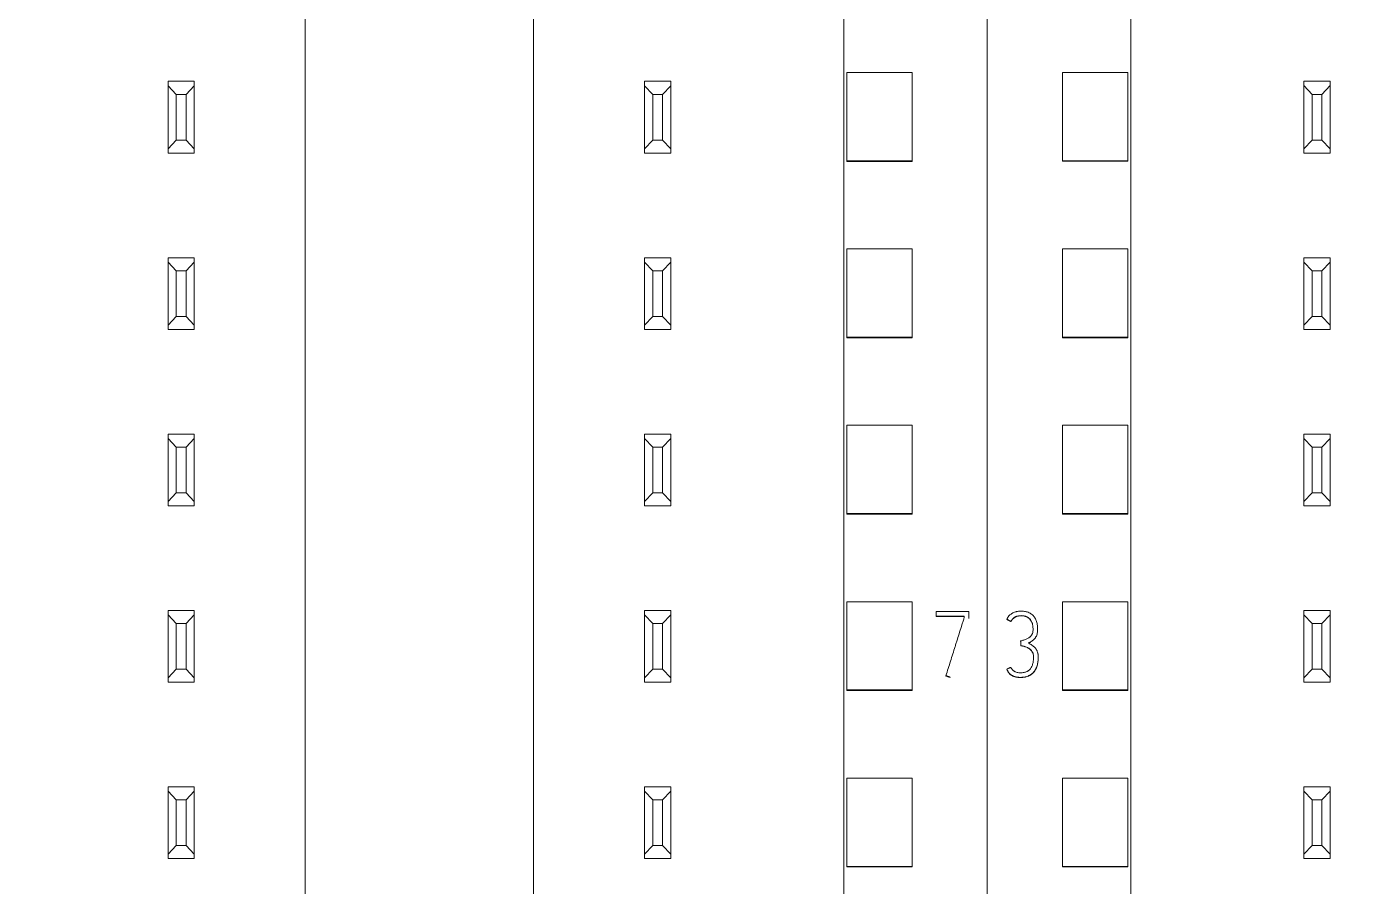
# Model space of a CAD drawing. Header units: millimetres. Extents: x 42151 to 59780, y 37376 to 44547.
# Drawn here: x 48314.39 to 48355.16, y 43228.8 to 43255.12 of the extents above; entities that cross this region are included whole.
import ezdxf

# ---------------------------------------------------------------- set-up
doc = ezdxf.new("R2010")
doc.units = ezdxf.units.MM
doc.set_wipeout_variables(frame=1)
doc.layers.add('000-PI-Oprema', color=30, linetype='Continuous', lineweight=5)
doc.layers.add('SI-ORMAR-Oprema', color=30, linetype='Continuous', lineweight=5)
doc.layers.add('004-PI-DIN Šina', color=3, linetype='Continuous')

# ---------------------------------------------------------------- blocks, each defined once
blk = doc.blocks.new('*U117')
at = {"layer": '004-PI-DIN Šina'}
for p, q in [((284.219, 0), (-146.3, 0)), ((284.21, -0.3), (-146.298, -0.3)), ((284.219, -0.6), (-146.3, -0.6))]:
    blk.add_line(p, q, dxfattribs=at)
blk = doc.blocks.new('6ES7531-7KF00-0AB0')
blk.add_wipeout([(-17.038, 69.029), (17.762, 69.029), (17.762, -77.96), (-17.038, -77.971)]).dxf.layer = 'SI-ORMAR-Oprema'
at = {"layer": 'SI-ORMAR-Oprema', "linetype": 'Continuous'}
for p, q in [((17.762, 56.709), (17.762, -56.709)), ((13.362, -54.387), (13.362, 54.429)), ((-3.138, -51.671), (-3.138, 49.229)), ((3.862, 49.229), (3.862, -51.671)), ((13.462, 1.797), (13.462, 4.499)), ((13.462, 4.499), (15.462, 4.499)), ((15.462, 1.797), (15.462, 4.499)), ((-7.338, 4.229), (-6.538, 4.229)), ((-7.338, 4.095), (-7.338, 4.229)), ((-7.088, 3.829), (-7.338, 4.095)), ((-7.338, 2.162), (-7.338, 4.095)), ((-6.538, 4.095), (-6.788, 3.829)), ((-6.538, 4.229), (-6.538, 4.095)), ((-6.538, 4.095), (-6.538, 2.162)), ((7.262, 4.229), (8.062, 4.229)), ((7.262, 4.095), (7.262, 4.229)), ((7.262, 2.162), (7.262, 4.095)), ((7.512, 3.829), (7.262, 4.095)), ((8.062, 4.095), (7.812, 3.829)), ((8.062, 4.229), (8.062, 4.095)), ((8.062, 4.095), (8.062, 2.162)), ((-6.788, 3.829), (-7.088, 3.829)), ((-7.088, 3.829), (-7.088, 2.429)), ((-6.788, 2.429), (-6.788, 3.829)), ((7.812, 3.829), (7.512, 3.829)), ((7.512, 3.829), (7.512, 2.429)), ((7.812, 2.429), (7.812, 3.829)), ((-7.338, 2.162), (-7.088, 2.429)), ((-7.338, 2.029), (-7.338, 2.162)), ((-7.088, 2.429), (-6.788, 2.429)), ((-6.788, 2.429), (-6.538, 2.162)), ((-6.538, 2.162), (-6.538, 2.029)), ((7.262, 2.162), (7.512, 2.429)), ((7.262, 2.029), (7.262, 2.162)), ((7.512, 2.429), (7.812, 2.429)), ((7.812, 2.429), (8.062, 2.162)), ((8.062, 2.162), (8.062, 2.029)), ((-6.538, 2.029), (-7.338, 2.029)), ((8.062, 2.029), (7.262, 2.029)), ((13.462, 1.778), (13.462, 1.797)), ((13.462, 1.797), (15.462, 1.797)), ((13.462, 1.778), (15.462, 1.778)), ((15.462, 1.778), (15.462, 1.797)), ((-7.338, -1.171), (-6.538, -1.171)), ((-7.338, -1.305), (-7.338, -1.171)), ((-6.538, -1.171), (-6.538, -1.305)), ((7.262, -1.171), (8.062, -1.171)), ((7.262, -1.305), (7.262, -1.171)), ((8.062, -1.171), (8.062, -1.305)), ((13.462, -3.604), (13.462, -0.902)), ((13.462, -0.902), (15.462, -0.902)), ((15.462, -3.604), (15.462, -0.902)), ((-7.088, -1.571), (-7.338, -1.305)), ((-7.338, -3.238), (-7.338, -1.305)), ((-6.788, -1.571), (-7.088, -1.571)), ((-7.088, -1.571), (-7.088, -2.971)), ((-6.538, -1.305), (-6.788, -1.571)), ((-6.788, -2.971), (-6.788, -1.571)), ((-6.538, -1.305), (-6.538, -3.238)), ((7.512, -1.571), (7.262, -1.305)), ((7.262, -3.238), (7.262, -1.305)), ((7.812, -1.571), (7.512, -1.571)), ((7.512, -1.571), (7.512, -2.971)), ((8.062, -1.305), (7.812, -1.571)), ((7.812, -2.971), (7.812, -1.571)), ((8.062, -1.305), (8.062, -3.238)), ((-7.338, -3.238), (-7.088, -2.971)), ((-7.338, -3.371), (-7.338, -3.238)), ((-7.088, -2.971), (-6.788, -2.971)), ((-6.788, -2.971), (-6.538, -3.238)), ((-6.538, -3.238), (-6.538, -3.371)), ((7.262, -3.238), (7.512, -2.971)), ((7.262, -3.371), (7.262, -3.238)), ((7.512, -2.971), (7.812, -2.971)), ((7.812, -2.971), (8.062, -3.238)), ((8.062, -3.238), (8.062, -3.371)), ((-6.538, -3.371), (-7.338, -3.371)), ((8.062, -3.371), (7.262, -3.371)), ((13.462, -3.622), (13.462, -3.604)), ((13.462, -3.604), (15.462, -3.604)), ((13.462, -3.622), (15.462, -3.622)), ((15.462, -3.622), (15.462, -3.604)), ((13.462, -9.006), (13.462, -6.304)), ((13.462, -6.304), (15.462, -6.304)), ((15.462, -9.006), (15.462, -6.304)), ((-7.338, -6.571), (-6.538, -6.571)), ((-7.338, -6.705), (-7.338, -6.571)), ((-7.338, -8.638), (-7.338, -6.705)), ((-7.088, -6.971), (-7.338, -6.705)), ((-6.538, -6.705), (-6.788, -6.971)), ((-6.538, -6.571), (-6.538, -6.705)), ((-6.538, -6.705), (-6.538, -8.638)), ((7.262, -6.571), (8.062, -6.571)), ((7.262, -6.705), (7.262, -6.571)), ((7.262, -8.638), (7.262, -6.705)), ((7.512, -6.971), (7.262, -6.705)), ((8.062, -6.705), (7.812, -6.971)), ((8.062, -6.571), (8.062, -6.705)), ((8.062, -6.705), (8.062, -8.638)), ((-7.088, -6.971), (-7.088, -8.371)), ((-6.788, -6.971), (-7.088, -6.971)), ((-6.788, -8.371), (-6.788, -6.971)), ((7.512, -6.971), (7.512, -8.371)), ((7.812, -6.971), (7.512, -6.971)), ((7.812, -8.371), (7.812, -6.971)), ((-7.338, -8.638), (-7.088, -8.371)), ((-7.088, -8.371), (-6.788, -8.371)), ((-6.788, -8.371), (-6.538, -8.638)), ((7.262, -8.638), (7.512, -8.371)), ((7.512, -8.371), (7.812, -8.371)), ((7.812, -8.371), (8.062, -8.638)), ((-7.338, -8.771), (-7.338, -8.638)), ((-6.538, -8.771), (-7.338, -8.771)), ((-6.538, -8.638), (-6.538, -8.771)), ((7.262, -8.771), (7.262, -8.638)), ((8.062, -8.771), (7.262, -8.771)), ((8.062, -8.638), (8.062, -8.771)), ((13.462, -9.022), (13.462, -9.006)), ((13.462, -9.006), (15.462, -9.006)), ((13.462, -9.022), (15.462, -9.022)), ((15.462, -9.022), (15.462, -9.006)), ((13.462, -14.407), (13.462, -11.706)), ((13.462, -11.706), (15.462, -11.706)), ((15.462, -14.407), (15.462, -11.706)), ((-7.338, -11.971), (-6.538, -11.971)), ((-7.338, -12.105), (-7.338, -11.971)), ((-7.338, -14.038), (-7.338, -12.105)), ((-7.088, -12.371), (-7.338, -12.105)), ((-6.538, -12.105), (-6.788, -12.371)), ((-6.538, -11.971), (-6.538, -12.105)), ((-6.538, -12.105), (-6.538, -14.038)), ((7.262, -11.971), (8.062, -11.971)), ((7.262, -12.105), (7.262, -11.971)), ((7.512, -12.371), (7.262, -12.105)), ((7.262, -14.038), (7.262, -12.105)), ((8.062, -12.105), (7.812, -12.371)), ((8.062, -11.971), (8.062, -12.105)), ((8.062, -12.105), (8.062, -14.038)), ((16.197, -12.15), (16.197, -12.008)), ((16.197, -12.008), (17.196, -12.008)), ((16.197, -12.15), (16.197, -12.156)), ((17.057, -12.15), (16.197, -12.15)), ((16.197, -12.156), (17.057, -12.156)), ((17.057, -12.188), (17.057, -12.15)), ((17.196, -12.008), (17.196, -12.211)), ((17.196, -12.211), (17.196, -12.217)), ((-7.088, -12.371), (-7.088, -13.771)), ((-6.788, -12.371), (-7.088, -12.371)), ((-6.788, -13.771), (-6.788, -12.371)), ((7.812, -12.371), (7.512, -12.371)), ((7.512, -12.371), (7.512, -13.771)), ((7.812, -13.771), (7.812, -12.371)), ((-7.338, -14.038), (-7.088, -13.771)), ((-7.088, -13.771), (-6.788, -13.771)), ((-6.788, -13.771), (-6.538, -14.038)), ((7.262, -14.038), (7.512, -13.771)), ((7.512, -13.771), (7.812, -13.771)), ((7.812, -13.771), (8.062, -14.038)), ((-7.338, -14.171), (-7.338, -14.038)), ((-6.538, -14.171), (-7.338, -14.171)), ((-6.538, -14.038), (-6.538, -14.171)), ((7.262, -14.171), (7.262, -14.038)), ((8.062, -14.171), (7.262, -14.171)), ((8.062, -14.038), (8.062, -14.171)), ((16.494, -13.973), (16.494, -13.979)), ((16.627, -14.017), (16.627, -14.023)), ((13.462, -14.422), (13.462, -14.407)), ((13.462, -14.407), (15.462, -14.407)), ((13.462, -14.422), (15.462, -14.422)), ((15.462, -14.422), (15.462, -14.407)), ((13.462, -19.809), (13.462, -17.107)), ((13.462, -17.107), (15.462, -17.107)), ((15.462, -19.809), (15.462, -17.107)), ((-7.338, -17.371), (-6.538, -17.371)), ((-7.338, -17.505), (-7.338, -17.371)), ((-7.338, -19.438), (-7.338, -17.505)), ((-7.088, -17.771), (-7.338, -17.505)), ((-6.538, -17.505), (-6.788, -17.771)), ((-6.538, -17.371), (-6.538, -17.505)), ((-6.538, -17.505), (-6.538, -19.438)), ((7.262, -17.371), (8.062, -17.371)), ((7.262, -17.505), (7.262, -17.371)), ((7.512, -17.771), (7.262, -17.505)), ((7.262, -19.438), (7.262, -17.505)), ((8.062, -17.505), (7.812, -17.771)), ((8.062, -17.371), (8.062, -17.505)), ((8.062, -17.505), (8.062, -19.438)), ((-7.088, -17.771), (-7.088, -19.171)), ((-6.788, -17.771), (-7.088, -17.771)), ((-6.788, -19.171), (-6.788, -17.771)), ((7.812, -17.771), (7.512, -17.771)), ((7.512, -17.771), (7.512, -19.171)), ((7.812, -19.171), (7.812, -17.771)), ((-7.338, -19.438), (-7.088, -19.171)), ((-7.338, -19.571), (-7.338, -19.438)), ((-7.088, -19.171), (-6.788, -19.171)), ((-6.788, -19.171), (-6.538, -19.438)), ((-6.538, -19.438), (-6.538, -19.571)), ((7.262, -19.438), (7.512, -19.171)), ((7.262, -19.571), (7.262, -19.438)), ((7.512, -19.171), (7.812, -19.171)), ((7.812, -19.171), (8.062, -19.438)), ((8.062, -19.438), (8.062, -19.571)), ((-6.538, -19.571), (-7.338, -19.571)), ((8.062, -19.571), (7.262, -19.571)), ((13.462, -19.822), (13.462, -19.809)), ((13.462, -19.809), (15.462, -19.809)), ((13.462, -19.822), (15.462, -19.822)), ((15.462, -19.822), (15.462, -19.809))]:
    blk.add_line(p, q, dxfattribs=at)
blk.add_open_spline([(16.494, -13.973), (16.541, -13.824), (16.588, -13.675), (16.658, -13.452), (16.681, -13.378), (16.727, -13.229), (16.751, -13.154), (16.786, -13.043), (16.798, -13.006), (16.821, -12.931), (16.833, -12.894), (16.868, -12.783), (16.891, -12.708), (16.938, -12.56), (16.961, -12.485), (16.997, -12.374), (17.008, -12.337), (17.026, -12.281), (17.032, -12.262), (17.041, -12.235), (17.044, -12.225), (17.05, -12.207), (17.054, -12.198), (17.057, -12.188)], degree=3, knots=[0, 0, 0, 0, 0.25, 0.25, 0.375, 0.375, 0.5, 0.5, 0.5625, 0.5625, 0.625, 0.625, 0.75, 0.75, 0.875, 0.875, 0.9375, 0.9375, 0.96875, 0.96875, 0.984375, 0.984375, 1, 1, 1, 1], dxfattribs=at)
for points, weights in [([(16.627, -14.017), (16.561, -13.995), (16.494, -13.973)], [0.499999642085, 0.500000357915, 0.499999642085]), ([(16.494, -13.979), (16.561, -14.001), (16.627, -14.023)], [0.500000441355, 0.499999558645, 0.500000441355])]:
    blk.add_rational_spline(points, weights, degree=2, dxfattribs=at)
blk = doc.blocks.new('6ES7532-5HD00-0AB0')
at = {"layer": '000-PI-Oprema'}
for p, q in [((0, 9.033), (0, -9.033)), ((-11.6, 8.541), (-11.6, -6.402)), ((-7.135, -6.402), (-11.6, -6.402)), ((-7.135, -6.402), (-7.135, -11.238)), ((-5.265, -6.402), (-5.265, -11.238)), ((0, -6.402), (-5.265, -6.402)), ((-11.6, -9.221), (-11.6, -11.014)), ((-7.135, -9.221), (-11.6, -9.221)), ((0, -9.221), (-5.265, -9.221)), ((0, -9.033), (0, -14.823)), ((-10.127, -11.014), (-10.127, -9.645)), ((-10.127, -9.645), (-7.135, -9.645)), ((-5.265, -9.645), (0, -9.645)), ((-10.127, -10.067), (-7.135, -10.067)), ((-10.127, -10.067), (-7.135, -10.067)), ((-5.265, -10.067), (-2.649, -10.067)), ((-5.265, -10.067), (0, -10.067)), ((-2.649, -10.605), (-2.649, -10.067)), ((-2.649, -10.067), (0, -10.067)), ((-2.649, -12.953), (-2.649, -10.605)), ((-2.649, -10.605), (0, -10.605)), ((-11.6, -11.014), (-11.6, -48.367)), ((-10.127, -11.014), (-11.6, -11.014)), ((-7.135, -11.238), (-7.135, -11.915)), ((-7.135, -11.238), (-5.265, -11.238)), ((-5.265, -11.238), (-5.265, -11.915)), ((-7.135, -11.915), (-5.265, -11.915)), ((-7.135, -12.067), (-5.265, -12.067)), ((-2.649, -12.953), (0, -12.953)), ((-9.15, -13.942), (-9.15, -15.142)), ((-3.3, -13.942), (-9.15, -13.942)), ((-3.3, -15.142), (-3.3, -13.942)), ((0, -14.823), (0, -48.393)), ((-9.15, -15.142), (-3.3, -15.142)), ((-9.15, -15.142), (-9.15, -15.142)), ((-9.15, -15.142), (-8.4, -15.142)), ((-8.4, -15.142), (-8.4, -45.092)), ((-8.4, -15.142), (-8.4, -15.142)), ((-4.05, -15.142), (-8.4, -15.142)), ((-4.05, -45.092), (-4.05, -15.142)), ((-4.05, -15.142), (-4.05, -15.142)), ((-4.05, -15.142), (-3.3, -15.142)), ((-3.3, -15.142), (-3.3, -15.142)), ((-7.475, -15.979), (-7.475, -15.979)), ((-7.475, -15.979), (-6.775, -15.979)), ((-7.475, -16.954), (-7.475, -15.979)), ((-7.475, -15.979), (-6.775, -15.979)), ((-6.775, -15.979), (-6.775, -15.979)), ((-6.775, -15.979), (-6.775, -16.954)), ((-5.675, -15.979), (-5.675, -15.979)), ((-5.675, -15.979), (-4.975, -15.979)), ((-5.675, -16.954), (-5.675, -15.979)), ((-5.675, -15.979), (-4.975, -15.979)), ((-4.975, -15.979), (-4.975, -15.979)), ((-4.975, -15.979), (-4.975, -16.954)), ((-6.775, -16.954), (-7.475, -16.954)), ((-4.975, -16.954), (-5.675, -16.954)), ((-7.475, -17.479), (-7.475, -17.479)), ((-7.475, -17.479), (-6.775, -17.479)), ((-7.475, -18.454), (-7.475, -17.479)), ((-7.475, -17.479), (-6.775, -17.479)), ((-6.775, -17.479), (-6.775, -17.479)), ((-6.775, -17.479), (-6.775, -18.454)), ((-5.675, -17.479), (-5.675, -17.479)), ((-5.675, -17.479), (-4.975, -17.479)), ((-5.675, -18.454), (-5.675, -17.479)), ((-5.675, -17.479), (-4.975, -17.479)), ((-4.975, -17.479), (-4.975, -17.479)), ((-4.975, -17.479), (-4.975, -18.454)), ((-6.775, -18.454), (-7.475, -18.454)), ((-4.975, -18.454), (-5.675, -18.454)), ((-7.475, -18.979), (-7.475, -18.979)), ((-7.475, -18.979), (-6.775, -18.979)), ((-7.475, -19.954), (-7.475, -18.979)), ((-7.475, -18.979), (-6.775, -18.979)), ((-6.775, -18.979), (-6.775, -18.979)), ((-6.775, -18.979), (-6.775, -19.954)), ((-5.675, -18.979), (-5.675, -18.979)), ((-5.675, -18.979), (-4.975, -18.979)), ((-5.675, -19.954), (-5.675, -18.979)), ((-5.675, -18.979), (-4.975, -18.979)), ((-4.975, -18.979), (-4.975, -18.979)), ((-4.975, -18.979), (-4.975, -19.954)), ((-6.775, -19.954), (-7.475, -19.954)), ((-4.975, -19.954), (-5.675, -19.954)), ((-7.475, -20.479), (-7.475, -20.479)), ((-7.475, -20.479), (-6.775, -20.479)), ((-7.475, -21.454), (-7.475, -20.479)), ((-7.475, -20.479), (-6.775, -20.479)), ((-6.775, -20.479), (-6.775, -20.479)), ((-6.775, -20.479), (-6.775, -21.454)), ((-5.675, -20.479), (-5.675, -20.479)), ((-5.675, -20.479), (-4.975, -20.479)), ((-5.675, -21.454), (-5.675, -20.479)), ((-5.675, -20.479), (-4.975, -20.479)), ((-4.975, -20.479), (-4.975, -20.479)), ((-4.975, -20.479), (-4.975, -21.454)), ((-6.775, -21.454), (-7.475, -21.454)), ((-4.975, -21.454), (-5.675, -21.454)), ((-7.475, -21.979), (-7.475, -21.979)), ((-7.475, -21.979), (-6.775, -21.979)), ((-7.475, -22.954), (-7.475, -21.979)), ((-7.475, -21.979), (-6.775, -21.979)), ((-6.775, -21.979), (-6.775, -21.979)), ((-6.775, -21.979), (-6.775, -22.954)), ((-5.675, -21.979), (-5.675, -21.979)), ((-5.675, -21.979), (-4.975, -21.979)), ((-5.675, -22.954), (-5.675, -21.979)), ((-5.675, -21.979), (-4.975, -21.979)), ((-4.975, -21.979), (-4.975, -21.979)), ((-4.975, -21.979), (-4.975, -22.954)), ((-6.775, -22.954), (-7.475, -22.954)), ((-4.975, -22.954), (-5.675, -22.954)), ((-7.475, -23.479), (-7.475, -23.479)), ((-7.475, -23.479), (-6.775, -23.479)), ((-7.475, -24.454), (-7.475, -23.479)), ((-7.475, -23.479), (-6.775, -23.479)), ((-6.775, -23.479), (-6.775, -23.479)), ((-6.775, -23.479), (-6.775, -24.454)), ((-5.675, -23.479), (-5.675, -23.479)), ((-5.675, -23.479), (-4.975, -23.479)), ((-5.675, -24.454), (-5.675, -23.479)), ((-5.675, -23.479), (-4.975, -23.479)), ((-4.975, -23.479), (-4.975, -23.479)), ((-4.975, -23.479), (-4.975, -24.454)), ((-6.775, -24.454), (-7.475, -24.454)), ((-4.975, -24.454), (-5.675, -24.454)), ((-7.475, -24.979), (-7.475, -24.979)), ((-7.475, -24.979), (-6.775, -24.979)), ((-7.475, -25.954), (-7.475, -24.979)), ((-7.475, -24.979), (-6.775, -24.979)), ((-6.775, -24.979), (-6.775, -24.979)), ((-6.775, -24.979), (-6.775, -25.954)), ((-5.675, -24.979), (-5.675, -24.979)), ((-5.675, -24.979), (-4.975, -24.979)), ((-5.675, -25.954), (-5.675, -24.979)), ((-5.675, -24.979), (-4.975, -24.979)), ((-4.975, -24.979), (-4.975, -24.979)), ((-4.975, -24.979), (-4.975, -25.954)), ((-6.775, -25.954), (-7.475, -25.954)), ((-4.975, -25.954), (-5.675, -25.954)), ((-7.475, -26.479), (-7.475, -26.479)), ((-7.475, -26.479), (-6.775, -26.479)), ((-7.475, -27.454), (-7.475, -26.479)), ((-7.475, -26.479), (-6.775, -26.479)), ((-6.775, -26.479), (-6.775, -26.479)), ((-6.775, -26.479), (-6.775, -27.454)), ((-5.675, -26.479), (-5.675, -26.479)), ((-5.675, -26.479), (-4.975, -26.479)), ((-5.675, -27.454), (-5.675, -26.479)), ((-5.675, -26.479), (-4.975, -26.479)), ((-4.975, -26.479), (-4.975, -26.479)), ((-4.975, -26.479), (-4.975, -27.454)), ((-6.775, -27.454), (-7.475, -27.454)), ((-4.975, -27.454), (-5.675, -27.454))]:
    blk.add_line(p, q, dxfattribs=at)
for points in [[(-11.6, -6.402), (-11.6, -6.924), (-11.6, -8.07), (-11.6, -8.982), (-11.6, -9.221)], [(-7.135, -11.915), (-7.135, -11.949), (-7.135, -12.005), (-7.135, -12.056), (-7.135, -12.067), (-7.135, -12.067)], [(-5.265, -11.915), (-5.265, -11.949), (-5.265, -12.005), (-5.265, -12.056), (-5.265, -12.067), (-5.265, -12.067)]]:
    blk.add_open_spline(points, degree=3, dxfattribs=at)
blk.add_wipeout([(0.725, 61.733), (35.525, 61.733), (35.525, -85.267), (0.725, -85.267)]).dxf.layer = '000-PI-Oprema'
for p, q in [((0.725, 49.414), (0.725, -64.005)), ((5.125, 47.133), (5.125, -61.682)), ((3.025, -5.498), (3.025, -2.796)), ((5.025, -2.796), (3.025, -2.796)), ((5.025, -5.498), (5.025, -2.796)), ((10.425, -3.067), (11.225, -3.067)), ((10.425, -3.2), (10.425, -3.067)), ((10.675, -3.467), (10.425, -3.2)), ((10.425, -5.134), (10.425, -3.2)), ((11.225, -3.2), (10.975, -3.467)), ((11.225, -3.067), (11.225, -3.2)), ((11.225, -3.2), (11.225, -5.134)), ((10.975, -3.467), (10.675, -3.467)), ((10.675, -3.467), (10.675, -4.867)), ((10.975, -4.867), (10.975, -3.467)), ((10.425, -5.134), (10.675, -4.867)), ((10.675, -4.867), (10.975, -4.867)), ((10.975, -4.867), (11.225, -5.134)), ((10.425, -5.267), (10.425, -5.134)), ((11.225, -5.267), (10.425, -5.267)), ((11.225, -5.134), (11.225, -5.267)), ((3.025, -5.517), (3.025, -5.498)), ((5.025, -5.498), (3.025, -5.498)), ((5.025, -5.517), (3.025, -5.517)), ((5.025, -5.517), (5.025, -5.498)), ((3.025, -10.9), (3.025, -8.198)), ((5.025, -8.198), (3.025, -8.198)), ((5.025, -10.9), (5.025, -8.198)), ((10.425, -8.467), (11.225, -8.467)), ((10.425, -8.6), (10.425, -8.467)), ((11.225, -8.467), (11.225, -8.6)), ((10.675, -8.867), (10.425, -8.6)), ((10.425, -10.534), (10.425, -8.6)), ((10.975, -8.867), (10.675, -8.867)), ((10.675, -8.867), (10.675, -10.267)), ((11.225, -8.6), (10.975, -8.867)), ((10.975, -10.267), (10.975, -8.867)), ((11.225, -8.6), (11.225, -10.534)), ((0.725, -9.033), (0, -9.033)), ((10.425, -10.534), (10.675, -10.267)), ((10.425, -10.667), (10.425, -10.534)), ((10.675, -10.267), (10.975, -10.267)), ((10.975, -10.267), (11.225, -10.534)), ((11.225, -10.534), (11.225, -10.667)), ((3.025, -10.917), (3.025, -10.9)), ((5.025, -10.9), (3.025, -10.9)), ((5.025, -10.917), (3.025, -10.917)), ((5.025, -10.917), (5.025, -10.9)), ((11.225, -10.667), (10.425, -10.667)), ((3.025, -16.301), (3.025, -13.6)), ((5.025, -13.6), (3.025, -13.6)), ((5.025, -16.301), (5.025, -13.6)), ((10.425, -13.867), (11.225, -13.867)), ((10.425, -14), (10.425, -13.867)), ((10.675, -14.267), (10.425, -14)), ((10.425, -15.934), (10.425, -14)), ((10.975, -14.267), (10.675, -14.267)), ((10.675, -14.267), (10.675, -15.667)), ((11.225, -14), (10.975, -14.267)), ((10.975, -15.667), (10.975, -14.267)), ((11.225, -13.867), (11.225, -14)), ((11.225, -14), (11.225, -15.934)), ((0.725, -14.823), (0, -14.823)), ((10.425, -15.934), (10.675, -15.667)), ((10.675, -15.667), (10.975, -15.667)), ((10.975, -15.667), (11.225, -15.934)), ((3.025, -16.317), (3.025, -16.301)), ((5.025, -16.301), (3.025, -16.301)), ((5.025, -16.317), (5.025, -16.301)), ((10.425, -16.067), (10.425, -15.934)), ((11.225, -16.067), (10.425, -16.067)), ((11.225, -15.934), (11.225, -16.067)), ((5.025, -16.317), (3.025, -16.317)), ((3.025, -21.703), (3.025, -19.001)), ((5.025, -19.001), (3.025, -19.001)), ((5.025, -21.703), (5.025, -19.001)), ((1.321, -19.539), (1.321, -19.545)), ((10.425, -19.267), (11.225, -19.267)), ((10.425, -19.4), (10.425, -19.267)), ((10.425, -21.334), (10.425, -19.4)), ((10.675, -19.667), (10.425, -19.4)), ((11.225, -19.4), (10.975, -19.667)), ((11.225, -19.267), (11.225, -19.4)), ((11.225, -19.4), (11.225, -21.334)), ((1.449, -19.603), (1.449, -19.609)), ((2.267, -19.858), (2.267, -19.852)), ((10.975, -19.667), (10.675, -19.667)), ((10.675, -19.667), (10.675, -21.067)), ((10.975, -21.067), (10.975, -19.667)), ((1.746, -20.204), (1.746, -20.21)), ((1.754, -20.343), (1.754, -20.349)), ((2.284, -20.711), (2.284, -20.704)), ((1.321, -21.066), (1.321, -21.072)), ((10.425, -21.334), (10.675, -21.067)), ((10.675, -21.067), (10.975, -21.067)), ((10.975, -21.067), (11.225, -21.334)), ((10.425, -21.467), (10.425, -21.334)), ((11.225, -21.467), (10.425, -21.467)), ((11.225, -21.334), (11.225, -21.467)), ((3.025, -21.717), (3.025, -21.703)), ((5.025, -21.703), (3.025, -21.703)), ((5.025, -21.717), (3.025, -21.717)), ((5.025, -21.717), (5.025, -21.703)), ((3.025, -27.104), (3.025, -24.403)), ((5.025, -24.403), (3.025, -24.403)), ((5.025, -27.104), (5.025, -24.403)), ((10.425, -24.667), (11.225, -24.667)), ((10.425, -24.8), (10.425, -24.667)), ((10.675, -25.067), (10.425, -24.8)), ((10.425, -26.734), (10.425, -24.8)), ((11.225, -24.8), (10.975, -25.067)), ((11.225, -24.667), (11.225, -24.8)), ((11.225, -24.8), (11.225, -26.734)), ((10.975, -25.067), (10.675, -25.067)), ((10.675, -25.067), (10.675, -26.467)), ((10.975, -26.467), (10.975, -25.067)), ((10.425, -26.734), (10.675, -26.467)), ((10.675, -26.467), (10.975, -26.467)), ((10.975, -26.467), (11.225, -26.734)), ((10.425, -26.867), (10.425, -26.734)), ((11.225, -26.867), (10.425, -26.867)), ((11.225, -26.734), (11.225, -26.867)), ((3.025, -27.117), (3.025, -27.104)), ((5.025, -27.104), (3.025, -27.104)), ((5.025, -27.117), (3.025, -27.117)), ((5.025, -27.117), (5.025, -27.104))]:
    blk.add_line(p, q, dxfattribs=at)
for points, knots in [([(1.321, -19.539), (1.329, -19.521), (1.349, -19.485), (1.373, -19.453), (1.394, -19.431), (1.401, -19.424), (1.416, -19.41), (1.423, -19.403), (1.447, -19.384), (1.463, -19.372), (1.489, -19.356), (1.498, -19.351), (1.516, -19.342), (1.525, -19.337), (1.553, -19.325), (1.571, -19.318), (1.601, -19.309), (1.61, -19.307), (1.63, -19.302), (1.64, -19.3), (1.67, -19.295), (1.71, -19.291), (1.75, -19.29), (1.79, -19.29), (1.81, -19.291), (1.851, -19.295), (1.871, -19.297), (1.91, -19.305), (1.93, -19.31), (1.968, -19.322), (1.987, -19.33), (2.015, -19.343), (2.024, -19.347), (2.041, -19.357), (2.05, -19.363), (2.075, -19.379), (2.091, -19.392), (2.113, -19.412), (2.12, -19.419), (2.134, -19.434), (2.141, -19.441), (2.16, -19.465), (2.172, -19.481), (2.193, -19.516), (2.202, -19.533), (2.227, -19.589), (2.239, -19.627), (2.252, -19.686), (2.256, -19.706), (2.261, -19.746), (2.263, -19.766), (2.266, -19.806), (2.267, -19.826), (2.267, -19.866), (2.267, -19.886), (2.264, -19.926), (2.261, -19.946), (2.253, -19.986), (2.248, -20.006), (2.233, -20.043), (2.224, -20.061), (2.209, -20.087), (2.203, -20.096), (2.192, -20.112), (2.186, -20.12), (2.166, -20.143), (2.152, -20.158), (2.129, -20.178), (2.121, -20.184), (2.105, -20.197), (2.097, -20.202), (2.072, -20.219), (2.055, -20.229), (2.02, -20.249), (2.002, -20.259), (1.984, -20.268)], [0, 0, 0, 0, 0.03125, 0.0625, 0.0625, 0.078125, 0.078125, 0.09375, 0.09375, 0.125, 0.125, 0.140625, 0.140625, 0.15625, 0.15625, 0.1875, 0.1875, 0.203125, 0.203125, 0.21875, 0.21875, 0.25, 0.28125, 0.28125, 0.3125, 0.3125, 0.34375, 0.34375, 0.375, 0.375, 0.40625, 0.40625, 0.421875, 0.421875, 0.4375, 0.4375, 0.46875, 0.46875, 0.484375, 0.484375, 0.5, 0.5, 0.53125, 0.53125, 0.5625, 0.5625, 0.625, 0.625, 0.65625, 0.65625, 0.6875, 0.6875, 0.71875, 0.71875, 0.75, 0.75, 0.78125, 0.78125, 0.8125, 0.8125, 0.84375, 0.84375, 0.859375, 0.859375, 0.875, 0.875, 0.90625, 0.90625, 0.921875, 0.921875, 0.9375, 0.9375, 0.96875, 0.96875, 1, 1, 1, 1]), ([(1.746, -20.204), (1.777, -20.195), (1.809, -20.185), (1.872, -20.166), (1.903, -20.156), (1.948, -20.135), (1.963, -20.128), (1.991, -20.111), (2.005, -20.102), (2.024, -20.086), (2.031, -20.081), (2.043, -20.069), (2.049, -20.063), (2.065, -20.045), (2.075, -20.032), (2.089, -20.012), (2.093, -20.004), (2.1, -19.99), (2.104, -19.982), (2.113, -19.959), (2.117, -19.943), (2.123, -19.91), (2.124, -19.894), (2.126, -19.861), (2.126, -19.844), (2.125, -19.795), (2.123, -19.762), (2.115, -19.714), (2.112, -19.697), (2.105, -19.673), (2.103, -19.665), (2.098, -19.649), (2.095, -19.642), (2.086, -19.619), (2.078, -19.604), (2.062, -19.575), (2.053, -19.561), (2.033, -19.534), (2.022, -19.522), (2.004, -19.505), (1.998, -19.499), (1.985, -19.489), (1.978, -19.484), (1.957, -19.47), (1.942, -19.463), (1.911, -19.45), (1.895, -19.445), (1.863, -19.437), (1.847, -19.434), (1.814, -19.43), (1.797, -19.429), (1.764, -19.428), (1.748, -19.429), (1.714, -19.431), (1.698, -19.432), (1.665, -19.438), (1.649, -19.441), (1.625, -19.448), (1.617, -19.451), (1.601, -19.457), (1.593, -19.46), (1.578, -19.467), (1.571, -19.471), (1.557, -19.479), (1.55, -19.484), (1.53, -19.499), (1.517, -19.51), (1.494, -19.533), (1.483, -19.546), (1.465, -19.573), (1.456, -19.588), (1.449, -19.603)], [0, 0, 0, 0, 0.0625, 0.0625, 0.125, 0.125, 0.15625, 0.15625, 0.1875, 0.1875, 0.203125, 0.203125, 0.21875, 0.21875, 0.25, 0.25, 0.265625, 0.265625, 0.28125, 0.28125, 0.3125, 0.3125, 0.34375, 0.34375, 0.375, 0.375, 0.4375, 0.4375, 0.46875, 0.46875, 0.484375, 0.484375, 0.5, 0.5, 0.53125, 0.53125, 0.5625, 0.5625, 0.59375, 0.59375, 0.609375, 0.609375, 0.625, 0.625, 0.65625, 0.65625, 0.6875, 0.6875, 0.71875, 0.71875, 0.75, 0.75, 0.78125, 0.78125, 0.8125, 0.8125, 0.84375, 0.84375, 0.859375, 0.859375, 0.875, 0.875, 0.890625, 0.890625, 0.90625, 0.90625, 0.9375, 0.9375, 0.96875, 0.96875, 1, 1, 1, 1]), ([(1.449, -19.609), (1.456, -19.594), (1.464, -19.58), (1.483, -19.553), (1.493, -19.54), (1.51, -19.522), (1.516, -19.517), (1.529, -19.506), (1.536, -19.501), (1.549, -19.491), (1.556, -19.486), (1.57, -19.478), (1.577, -19.474), (1.599, -19.463), (1.615, -19.457), (1.647, -19.448), (1.663, -19.444), (1.696, -19.439), (1.712, -19.437), (1.745, -19.435), (1.762, -19.434), (1.811, -19.435), (1.844, -19.439), (1.885, -19.449), (1.893, -19.451), (1.909, -19.456), (1.916, -19.459), (1.939, -19.468), (1.954, -19.475), (1.975, -19.489), (1.982, -19.494), (1.995, -19.504), (2.001, -19.509), (2.02, -19.526), (2.031, -19.538), (2.046, -19.558), (2.051, -19.565), (2.06, -19.579), (2.073, -19.6), (2.084, -19.622), (2.097, -19.652), (2.102, -19.668), (2.11, -19.698), (2.113, -19.712), (2.116, -19.726)], [0, 0, 0, 0, 0.055989, 0.055989, 0.111979, 0.111979, 0.139974, 0.139974, 0.167968, 0.167968, 0.195963, 0.195963, 0.223958, 0.223958, 0.279947, 0.279947, 0.335937, 0.335937, 0.391926, 0.391926, 0.447916, 0.447916, 0.559895, 0.559895, 0.587889, 0.587889, 0.615884, 0.615884, 0.671874, 0.671874, 0.699868, 0.699868, 0.727863, 0.727863, 0.783853, 0.783853, 0.811847, 0.811847, 0.839842, 0.895832, 0.895832, 0.951821, 0.951821, 1, 1, 1, 1]), ([(2.262, -19.947), (2.263, -19.936), (2.264, -19.925), (2.267, -19.896), (2.267, -19.877), (2.267, -19.858)], [0, 0, 0, 0, 0.372922, 0.372922, 1, 1, 1, 1]), ([(1.984, -20.268), (2.003, -20.278), (2.021, -20.288), (2.058, -20.309), (2.076, -20.32), (2.111, -20.343), (2.128, -20.355), (2.152, -20.375), (2.16, -20.382), (2.175, -20.397), (2.183, -20.405), (2.203, -20.429), (2.215, -20.446), (2.232, -20.473), (2.237, -20.482), (2.246, -20.501), (2.25, -20.511), (2.261, -20.54), (2.268, -20.56), (2.274, -20.591), (2.276, -20.602), (2.28, -20.623), (2.281, -20.633), (2.283, -20.665), (2.284, -20.686), (2.284, -20.727), (2.283, -20.748), (2.28, -20.79), (2.278, -20.811), (2.273, -20.853), (2.27, -20.874), (2.257, -20.935), (2.246, -20.975), (2.226, -21.024), (2.222, -21.033), (2.213, -21.053), (2.208, -21.062), (2.193, -21.09), (2.182, -21.108), (2.157, -21.142), (2.144, -21.158), (2.122, -21.181), (2.114, -21.188), (2.098, -21.202), (2.09, -21.209), (2.065, -21.229), (2.048, -21.24), (2.02, -21.256), (2.011, -21.261), (1.992, -21.27), (1.982, -21.274), (1.933, -21.294), (1.892, -21.304), (1.83, -21.313), (1.808, -21.315), (1.766, -21.318), (1.745, -21.318), (1.703, -21.318), (1.682, -21.316), (1.65, -21.313), (1.64, -21.312), (1.619, -21.308), (1.608, -21.306), (1.578, -21.298), (1.557, -21.292), (1.528, -21.28), (1.518, -21.276), (1.499, -21.267), (1.49, -21.262), (1.462, -21.246), (1.445, -21.234), (1.421, -21.213), (1.413, -21.206), (1.398, -21.191), (1.391, -21.183), (1.372, -21.158), (1.36, -21.14), (1.339, -21.104), (1.33, -21.085), (1.321, -21.066)], [0, 0, 0, 0, 0.03125, 0.03125, 0.0625, 0.0625, 0.09375, 0.09375, 0.109375, 0.109375, 0.125, 0.125, 0.15625, 0.15625, 0.171875, 0.171875, 0.1875, 0.1875, 0.21875, 0.21875, 0.234375, 0.234375, 0.25, 0.25, 0.28125, 0.28125, 0.3125, 0.3125, 0.34375, 0.34375, 0.375, 0.375, 0.4375, 0.4375, 0.453125, 0.453125, 0.46875, 0.46875, 0.5, 0.5, 0.53125, 0.53125, 0.546875, 0.546875, 0.5625, 0.5625, 0.59375, 0.59375, 0.609375, 0.609375, 0.625, 0.625, 0.6875, 0.6875, 0.71875, 0.71875, 0.75, 0.75, 0.78125, 0.78125, 0.796875, 0.796875, 0.8125, 0.8125, 0.84375, 0.84375, 0.859375, 0.859375, 0.875, 0.875, 0.90625, 0.90625, 0.921875, 0.921875, 0.9375, 0.9375, 0.96875, 0.96875, 1, 1, 1, 1]), ([(1.449, -21.008), (1.456, -21.024), (1.464, -21.039), (1.482, -21.068), (1.492, -21.082), (1.51, -21.101), (1.516, -21.107), (1.529, -21.119), (1.536, -21.124), (1.55, -21.134), (1.558, -21.138), (1.573, -21.146), (1.581, -21.15), (1.605, -21.159), (1.622, -21.164), (1.656, -21.171), (1.673, -21.173), (1.708, -21.176), (1.725, -21.177), (1.759, -21.177), (1.777, -21.176), (1.811, -21.173), (1.828, -21.171), (1.854, -21.166), (1.862, -21.164), (1.879, -21.16), (1.887, -21.158), (1.912, -21.15), (1.928, -21.143), (1.952, -21.132), (1.959, -21.128), (1.974, -21.119), (1.981, -21.114), (2.002, -21.099), (2.015, -21.087), (2.039, -21.062), (2.05, -21.049), (2.069, -21.02), (2.078, -21.005), (2.093, -20.973), (2.099, -20.957), (2.116, -20.908), (2.124, -20.875), (2.133, -20.824), (2.135, -20.807), (2.139, -20.772), (2.141, -20.755), (2.142, -20.72), (2.142, -20.703), (2.142, -20.677), (2.142, -20.669), (2.14, -20.651), (2.139, -20.643), (2.136, -20.617), (2.131, -20.6), (2.123, -20.576), (2.12, -20.568), (2.112, -20.552), (2.108, -20.544), (2.095, -20.522), (2.085, -20.508), (2.063, -20.481), (2.051, -20.469), (2.025, -20.446), (2.011, -20.436), (1.982, -20.418), (1.966, -20.409), (1.935, -20.394), (1.92, -20.387), (1.887, -20.375), (1.871, -20.37), (1.822, -20.356), (1.788, -20.348), (1.754, -20.343)], [0, 0, 0, 0, 0.03125, 0.03125, 0.0625, 0.0625, 0.078125, 0.078125, 0.09375, 0.09375, 0.109375, 0.109375, 0.125, 0.125, 0.15625, 0.15625, 0.1875, 0.1875, 0.21875, 0.21875, 0.25, 0.25, 0.28125, 0.28125, 0.296875, 0.296875, 0.3125, 0.3125, 0.34375, 0.34375, 0.359375, 0.359375, 0.375, 0.375, 0.40625, 0.40625, 0.4375, 0.4375, 0.46875, 0.46875, 0.5, 0.5, 0.5625, 0.5625, 0.59375, 0.59375, 0.625, 0.625, 0.65625, 0.65625, 0.671875, 0.671875, 0.6875, 0.6875, 0.71875, 0.71875, 0.734375, 0.734375, 0.75, 0.75, 0.78125, 0.78125, 0.8125, 0.8125, 0.84375, 0.84375, 0.875, 0.875, 0.90625, 0.90625, 0.9375, 0.9375, 1, 1, 1, 1]), ([(1.754, -20.349), (1.788, -20.355), (1.821, -20.362), (1.871, -20.376), (1.887, -20.382), (1.919, -20.393), (1.935, -20.4), (1.959, -20.411), (1.966, -20.415), (1.981, -20.424), (1.989, -20.428), (2.011, -20.442), (2.025, -20.453), (2.044, -20.47), (2.051, -20.475), (2.063, -20.488), (2.069, -20.494), (2.085, -20.514), (2.095, -20.528), (2.108, -20.551), (2.112, -20.558), (2.116, -20.567), (2.116, -20.567), (2.117, -20.567)], [0, 0, 0, 0, 0.234549, 0.234549, 0.351824, 0.351824, 0.469098, 0.469098, 0.527735, 0.527735, 0.586373, 0.586373, 0.703647, 0.703647, 0.762285, 0.762285, 0.820922, 0.820922, 0.938196, 0.938196, 0.996834, 0.996834, 1, 1, 1, 1]), ([(1.984, -20.274), (2.002, -20.265), (2.02, -20.256), (2.043, -20.242), (2.049, -20.239), (2.056, -20.235)], [0, 0, 0, 0, 0.735565, 0.735565, 1, 1, 1, 1]), ([(1.321, -21.072), (1.33, -21.092), (1.339, -21.11), (1.36, -21.147), (1.372, -21.164), (1.391, -21.189), (1.398, -21.197), (1.413, -21.212), (1.421, -21.219), (1.445, -21.24), (1.462, -21.252), (1.489, -21.268), (1.499, -21.273), (1.518, -21.282), (1.527, -21.286), (1.557, -21.298), (1.577, -21.304), (1.617, -21.314), (1.639, -21.318), (1.68, -21.322), (1.701, -21.324), (1.743, -21.325), (1.764, -21.324), (1.806, -21.322), (1.827, -21.32), (1.858, -21.315), (1.869, -21.314), (1.889, -21.309), (1.9, -21.307), (1.93, -21.299), (1.95, -21.293), (1.98, -21.281), (1.989, -21.277), (2.008, -21.268), (2.018, -21.263), (2.045, -21.248), (2.063, -21.236), (2.096, -21.211), (2.112, -21.197), (2.141, -21.167), (2.155, -21.151), (2.18, -21.117), (2.191, -21.099), (2.206, -21.072), (2.211, -21.062), (2.22, -21.043), (2.225, -21.034), (2.245, -20.985), (2.256, -20.945), (2.269, -20.883), (2.272, -20.863), (2.278, -20.821), (2.28, -20.8), (2.282, -20.776), (2.282, -20.773), (2.282, -20.769)], [0, 0, 0, 0, 0.045144, 0.045144, 0.090287, 0.090287, 0.112859, 0.112859, 0.135431, 0.135431, 0.180575, 0.180575, 0.203147, 0.203147, 0.225718, 0.225718, 0.270862, 0.270862, 0.316006, 0.316006, 0.361149, 0.361149, 0.406293, 0.406293, 0.451437, 0.451437, 0.474009, 0.474009, 0.49658, 0.49658, 0.541724, 0.541724, 0.564296, 0.564296, 0.586868, 0.586868, 0.632011, 0.632011, 0.677155, 0.677155, 0.722299, 0.722299, 0.767442, 0.767442, 0.790014, 0.790014, 0.812586, 0.812586, 0.902873, 0.902873, 0.948017, 0.948017, 0.993161, 0.993161, 1, 1, 1, 1])]:
    blk.add_open_spline(points, degree=3, knots=knots, dxfattribs=at)
for points, weights in [([(1.449, -19.603), (1.385, -19.571), (1.321, -19.539)], [0.500000240732, 0.499999759268, 0.500000240732]), ([(1.321, -19.545), (1.385, -19.577), (1.449, -19.609)], [0.499999845547, 0.500000154453, 0.499999845547]), ([(1.754, -20.343), (1.75, -20.273), (1.746, -20.204)], [0.500000008325, 0.499999991675, 0.500000008325]), ([(1.746, -20.21), (1.75, -20.28), (1.754, -20.349)], [0.499999974945, 0.500000025055, 0.499999974945]), ([(1.321, -21.066), (1.385, -21.037), (1.449, -21.008)], [0.500000010555, 0.499999989445, 0.500000010555])]:
    blk.add_rational_spline(points, weights, degree=2, dxfattribs=at)

msp = doc.modelspace()

# ---------------------------------------------------------------- block references
at = {"layer": '000-PI-Oprema'}
msp.add_blockref('*U117', (48098.326, 43246.632), dxfattribs=at)

# ---------------------------------------------------------------- next in the draw order: block references
msp.add_blockref('6ES7532-5HD00-0AB0', (48343.102, 43256.514), dxfattribs=at)

# ---------------------------------------------------------------- next in the draw order: block references
at = {"layer": '000-PI-Oprema', "ltscale": 0.25}
msp.add_blockref('6ES7531-7KF00-0AB0', (48326.065, 43249.218), dxfattribs=at)

doc.saveas('drawing.dxf')
